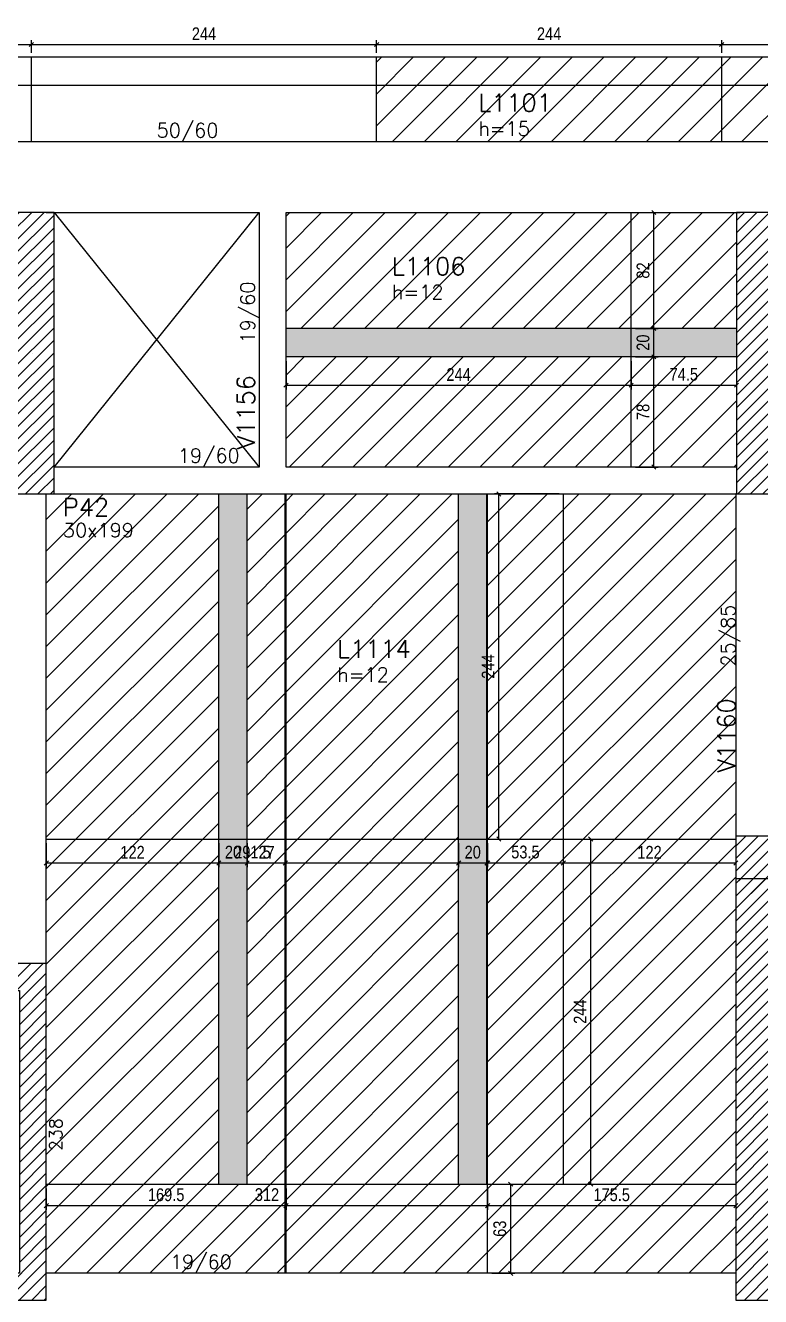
# Model space of a CAD drawing. Extents: x 1860 to 8661, y -614 to 3008.
# Drawn here: x 6002 to 6522, y 1285 to 2184 of the extents above; entities that cross this region are included whole.
import ezdxf

# ---------------------------------------------------------------- set-up
doc = ezdxf.new("R2010")
doc.units = 0
for name, color, linetype in [('242', 12, 'Continuous'), ('COTA', 241, 'Continuous'), ('F-LAJES', 3, 'Continuous'), ('F-LAJES-DIM', 2, 'Continuous'), ('F-LAJES-NOME', 4, 'Continuous'), ('F-PILARES-DIM', 172, 'Continuous'), ('F-PILARES-HACH', 174, 'Continuous'), ('F-PILARES-NOME', 170, 'Continuous'), ('F-PILARES-S', 170, 'Continuous'), ('F-PILARES-V', 170, 'Continuous'), ('F-VIGAS', 3, 'Continuous'), ('F-VIGAS-DIM', 2, 'Continuous'), ('F-VIGAS-NOME', 4, 'Continuous'), ('F-VÃO', 1, 'Continuous'), ('Painéis', 200, 'Continuous')]:
    doc.layers.add(name, color=color, linetype=linetype)
doc.layers.add('Hachura', color=251, linetype='Continuous', lineweight=9)
doc.styles.add('COTA TECNICA-50', font='techl___.ttf', dxfattribs={"height": 9})
doc.styles.add('MCP', font='romans.shx')
doc.dimstyles.new('COTA PAINEL-50', dxfattribs={"dimtxt": 9, "dimasz": 3, "dimexe": 3, "dimexo": 3, "dimgap": 3, "dimtad": 1, "dimdec": 1, "dimzin": 12, "dimdsep": 46, "dimtxsty": 'COTA TECNICA-50', "dimblk1": 'OBLIQUE', "dimblk2": 'OBLIQUE', "dimsah": 1, "dimcen": 0.9, "dimclrd": 4, "dimclre": 4, "dimclrt": 240, "dimadec": 1, "dimazin": 3, "dimtfac": 1, "dimtdec": 1, "dimtmove": 0, "dimatfit": 3, "dimfxl": 1, "dimtolj": 1, "dimtzin": 12, "dimarcsym": 0})
pattern_1 = [(45, (3946.89, 636.7516), (-4.419417, 4.419417), [])]
pattern_2 = [(45, (0, 127.807), (-11.22532, 11.22532), [])]

# ---------------------------------------------------------------- blocks, each defined once
blk = doc.blocks.new('_Oblique')
at = {"color": 0, "linetype": 'ByBlock', "lineweight": -2}
blk.add_line((-0.5, -0.5), (0.5, 0.5), dxfattribs=at)
blk = doc.blocks.new('*D947')
at = {"layer": 'COTA', "color": 4, "lineweight": -2, "transparency": 16777216}
for p, q in [((6016.89, 1361.25), (6016.89, 1346.1)), ((6328.89, 1361.25), (6328.89, 1346.1)), ((6016.89, 1349.1), (6328.89, 1349.1))]:
    blk.add_line(p, q, dxfattribs=at)
at = {"layer": 'Defpoints', "color": 0, "transparency": 16777216}
for p in [(6016.89, 1364.25), (6328.89, 1364.25), (6328.89, 1349.1)]:
    blk.add_point(p, dxfattribs=at)
at = {"layer": 'COTA', "color": 4, "lineweight": -2, "transparency": 16777216, "xscale": 3, "yscale": 3, "zscale": 3, "rotation": 180}
blk.add_blockref('_Oblique', (6016.89, 1349.1), dxfattribs=at)
at = {"layer": 'COTA', "color": 4, "lineweight": -2, "transparency": 16777216, "xscale": 3, "yscale": 3, "zscale": 3}
blk.add_blockref('_Oblique', (6328.89, 1349.1), dxfattribs=at)
at = {"layer": 'COTA', "color": 240, "transparency": 16777216, "insert": (6172.89, 1356.8), "char_height": 9, "attachment_point": 5, "style": 'COTA TECNICA-50'}
blk.add_mtext('\\A1;312', dxfattribs=at)
blk = doc.blocks.new('*D948')
at = {"layer": 'COTA', "color": 4, "lineweight": -2, "transparency": 16777216}
for p, q in [((6328.89, 1361.25), (6328.89, 1346.1)), ((6504.39, 1361.25), (6504.39, 1346.1)), ((6328.89, 1349.1), (6504.39, 1349.1))]:
    blk.add_line(p, q, dxfattribs=at)
at = {"layer": 'Defpoints', "color": 0, "transparency": 16777216}
for p in [(6328.89, 1364.25), (6504.39, 1364.25), (6504.39, 1349.1)]:
    blk.add_point(p, dxfattribs=at)
at = {"layer": 'COTA', "color": 4, "lineweight": -2, "transparency": 16777216, "xscale": 3, "yscale": 3, "zscale": 3, "rotation": 180}
blk.add_blockref('_Oblique', (6328.89, 1349.1), dxfattribs=at)
at = {"layer": 'COTA', "color": 4, "lineweight": -2, "transparency": 16777216, "xscale": 3, "yscale": 3, "zscale": 3}
blk.add_blockref('_Oblique', (6504.39, 1349.1), dxfattribs=at)
at = {"layer": 'COTA', "color": 240, "transparency": 16777216, "insert": (6416.64, 1356.7), "char_height": 9, "attachment_point": 5, "style": 'COTA TECNICA-50'}
blk.add_mtext('\\A1;175.5', dxfattribs=at)
blk = doc.blocks.new('*D949')
at = {"layer": 'COTA', "color": 4, "lineweight": -2, "transparency": 16777216}
for p, q in [((6016.89, 1605.25), (6016.89, 1588.35)), ((6308.39, 1605.25), (6308.39, 1588.35)), ((6016.89, 1591.35), (6308.39, 1591.35))]:
    blk.add_line(p, q, dxfattribs=at)
at = {"layer": 'Defpoints', "color": 0, "transparency": 16777216}
for p in [(6016.89, 1608.25), (6308.39, 1608.25), (6308.39, 1591.35)]:
    blk.add_point(p, dxfattribs=at)
at = {"layer": 'COTA', "color": 4, "lineweight": -2, "transparency": 16777216, "xscale": 3, "yscale": 3, "zscale": 3, "rotation": 180}
blk.add_blockref('_Oblique', (6016.89, 1591.35), dxfattribs=at)
at = {"layer": 'COTA', "color": 4, "lineweight": -2, "transparency": 16777216, "xscale": 3, "yscale": 3, "zscale": 3}
blk.add_blockref('_Oblique', (6308.39, 1591.35), dxfattribs=at)
at = {"layer": 'COTA', "color": 240, "transparency": 16777216, "insert": (6162.64, 1598.98), "char_height": 9, "attachment_point": 5, "style": 'COTA TECNICA-50'}
blk.add_mtext('\\A1;291.5', dxfattribs=at)
blk = doc.blocks.new('*D950')
at = {"layer": 'COTA', "color": 4, "lineweight": -2, "transparency": 16777216}
for p, q in [((6308.39, 1605.25), (6308.39, 1588.35)), ((6328.39, 1605.25), (6328.39, 1588.35)), ((6308.39, 1591.35), (6328.39, 1591.35))]:
    blk.add_line(p, q, dxfattribs=at)
at = {"layer": 'Defpoints', "color": 0, "transparency": 16777216}
for p in [(6308.39, 1608.25), (6328.39, 1608.25), (6328.39, 1591.35)]:
    blk.add_point(p, dxfattribs=at)
at = {"layer": 'COTA', "color": 4, "lineweight": -2, "transparency": 16777216, "xscale": 3, "yscale": 3, "zscale": 3, "rotation": 180}
blk.add_blockref('_Oblique', (6308.39, 1591.35), dxfattribs=at)
at = {"layer": 'COTA', "color": 4, "lineweight": -2, "transparency": 16777216, "xscale": 3, "yscale": 3, "zscale": 3}
blk.add_blockref('_Oblique', (6328.39, 1591.35), dxfattribs=at)
at = {"layer": 'COTA', "color": 240, "transparency": 16777216, "insert": (6318.39, 1598.95), "char_height": 9, "attachment_point": 5, "style": 'COTA TECNICA-50'}
blk.add_mtext('\\A1;20', dxfattribs=at)
blk = doc.blocks.new('*D951')
at = {"layer": 'COTA', "color": 4, "lineweight": -2, "transparency": 16777216}
for p, q in [((6328.89, 1605.25), (6328.89, 1588.35)), ((6382.39, 1605.25), (6382.39, 1588.35)), ((6328.89, 1591.35), (6382.39, 1591.35))]:
    blk.add_line(p, q, dxfattribs=at)
at = {"layer": 'Defpoints', "color": 0, "transparency": 16777216}
for p in [(6328.89, 1608.25), (6382.39, 1608.25), (6382.39, 1591.35)]:
    blk.add_point(p, dxfattribs=at)
at = {"layer": 'COTA', "color": 4, "lineweight": -2, "transparency": 16777216, "xscale": 3, "yscale": 3, "zscale": 3, "rotation": 180}
blk.add_blockref('_Oblique', (6328.89, 1591.35), dxfattribs=at)
at = {"layer": 'COTA', "color": 4, "lineweight": -2, "transparency": 16777216, "xscale": 3, "yscale": 3, "zscale": 3}
blk.add_blockref('_Oblique', (6382.39, 1591.35), dxfattribs=at)
at = {"layer": 'COTA', "color": 240, "transparency": 16777216, "insert": (6355.64, 1599.05), "char_height": 9, "attachment_point": 5, "style": 'COTA TECNICA-50'}
blk.add_mtext('\\A1;53.5', dxfattribs=at)
blk = doc.blocks.new('*D952')
at = {"layer": 'COTA', "color": 4, "lineweight": -2, "transparency": 16777216}
for p, q in [((6382.39, 1605.25), (6382.39, 1588.35)), ((6504.39, 1605.25), (6504.39, 1588.35)), ((6382.39, 1591.35), (6504.39, 1591.35))]:
    blk.add_line(p, q, dxfattribs=at)
at = {"layer": 'Defpoints', "color": 0, "transparency": 16777216}
for p in [(6382.39, 1608.25), (6504.39, 1608.25), (6504.39, 1591.35)]:
    blk.add_point(p, dxfattribs=at)
at = {"layer": 'COTA', "color": 4, "lineweight": -2, "transparency": 16777216, "xscale": 3, "yscale": 3, "zscale": 3, "rotation": 180}
blk.add_blockref('_Oblique', (6382.39, 1591.35), dxfattribs=at)
at = {"layer": 'COTA', "color": 4, "lineweight": -2, "transparency": 16777216, "xscale": 3, "yscale": 3, "zscale": 3}
blk.add_blockref('_Oblique', (6504.39, 1591.35), dxfattribs=at)
at = {"layer": 'COTA', "color": 240, "transparency": 16777216, "insert": (6443.39, 1598.91), "char_height": 9, "attachment_point": 5, "style": 'COTA TECNICA-50'}
blk.add_mtext('\\A1;122', dxfattribs=at)
blk = doc.blocks.new('*D953')
at = {"layer": 'COTA', "color": 4, "lineweight": -2, "transparency": 16777216}
for p, q in [((6385.39, 1608.25), (6404.85, 1608.25)), ((6401.85, 1364.25), (6401.85, 1608.25)), ((6385.39, 1364.25), (6404.85, 1364.25))]:
    blk.add_line(p, q, dxfattribs=at)
at = {"layer": 'Defpoints', "color": 0, "transparency": 16777216}
for p in [(6382.39, 1608.25), (6401.85, 1608.25), (6382.39, 1364.25)]:
    blk.add_point(p, dxfattribs=at)
at = {"layer": 'COTA', "color": 4, "lineweight": -2, "transparency": 16777216, "xscale": 3, "yscale": 3, "zscale": 3}
for p, rotation in [((6401.85, 1608.25), 90), ((6401.85, 1364.25), 270)]:
    blk.add_blockref('_Oblique', p, dxfattribs=dict(at, rotation=rotation))
at = {"layer": 'COTA', "color": 240, "transparency": 16777216, "insert": (6394.28, 1486.25), "char_height": 9, "attachment_point": 5, "rotation": 90, "style": 'COTA TECNICA-50'}
blk.add_mtext('\\A1;244', dxfattribs=at)
blk = doc.blocks.new('*D954')
at = {"layer": 'COTA', "color": 4, "lineweight": -2, "transparency": 16777216}
for p, q in [((6379.39, 1852.25), (6333.82, 1852.25)), ((6336.82, 1608.25), (6336.82, 1852.25)), ((6320.36, 1608.25), (6339.82, 1608.25))]:
    blk.add_line(p, q, dxfattribs=at)
at = {"layer": 'Defpoints', "color": 0, "transparency": 16777216}
for p in [(6336.82, 1852.25), (6382.39, 1852.25), (6317.36, 1608.25)]:
    blk.add_point(p, dxfattribs=at)
at = {"layer": 'COTA', "color": 4, "lineweight": -2, "transparency": 16777216, "xscale": 3, "yscale": 3, "zscale": 3}
for p, rotation in [((6336.82, 1852.25), 90), ((6336.82, 1608.25), 270)]:
    blk.add_blockref('_Oblique', p, dxfattribs=dict(at, rotation=rotation))
at = {"layer": 'COTA', "color": 240, "transparency": 16777216, "insert": (6329.26, 1730.25), "char_height": 9, "attachment_point": 5, "rotation": 90, "style": 'COTA TECNICA-50'}
blk.add_mtext('\\A1;244', dxfattribs=at)
blk = doc.blocks.new('*D955')
at = {"layer": 'COTA', "color": 4, "lineweight": -2, "transparency": 16777216}
for p, q in [((6331.89, 1364.25), (6348.22, 1364.25)), ((6345.22, 1301.25), (6345.22, 1364.25)), ((6331.89, 1301.25), (6348.22, 1301.25))]:
    blk.add_line(p, q, dxfattribs=at)
at = {"layer": 'Defpoints', "color": 0, "transparency": 16777216}
for p in [(6328.89, 1364.25), (6345.22, 1364.25), (6328.89, 1301.25)]:
    blk.add_point(p, dxfattribs=at)
at = {"layer": 'COTA', "color": 4, "lineweight": -2, "transparency": 16777216, "xscale": 3, "yscale": 3, "zscale": 3}
for p, rotation in [((6345.22, 1364.25), 90), ((6345.22, 1301.25), 270)]:
    blk.add_blockref('_Oblique', p, dxfattribs=dict(at, rotation=rotation))
at = {"layer": 'COTA', "color": 240, "transparency": 16777216, "insert": (6337.52, 1332.75), "char_height": 9, "attachment_point": 5, "rotation": 90, "style": 'COTA TECNICA-50'}
blk.add_mtext('\\A1;63', dxfattribs=at)
blk = doc.blocks.new('*D956')
at = {"layer": 'COTA', "color": 4, "lineweight": -2, "transparency": 16777216}
for p, q in [((6016.89, 1361.25), (6016.89, 1346.1)), ((6186.39, 1361.25), (6186.39, 1346.1)), ((6016.89, 1349.1), (6186.39, 1349.1))]:
    blk.add_line(p, q, dxfattribs=at)
at = {"layer": 'Defpoints', "color": 0, "transparency": 16777216}
for p in [(6016.89, 1364.25), (6186.39, 1364.25), (6186.39, 1349.1)]:
    blk.add_point(p, dxfattribs=at)
at = {"layer": 'COTA', "color": 4, "lineweight": -2, "transparency": 16777216, "xscale": 3, "yscale": 3, "zscale": 3, "rotation": 180}
blk.add_blockref('_Oblique', (6016.89, 1349.1), dxfattribs=at)
at = {"layer": 'COTA', "color": 4, "lineweight": -2, "transparency": 16777216, "xscale": 3, "yscale": 3, "zscale": 3}
blk.add_blockref('_Oblique', (6186.39, 1349.1), dxfattribs=at)
at = {"layer": 'COTA', "color": 240, "transparency": 16777216, "insert": (6101.64, 1356.73), "char_height": 9, "attachment_point": 5, "style": 'COTA TECNICA-50'}
blk.add_mtext('\\A1;169.5', dxfattribs=at)
blk = doc.blocks.new('*D957')
at = {"layer": 'COTA', "color": 4, "lineweight": -2, "transparency": 16777216}
for p, q in [((6016.89, 1605.25), (6016.89, 1588.35)), ((6138.89, 1605.25), (6138.89, 1588.35)), ((6016.89, 1591.35), (6138.89, 1591.35))]:
    blk.add_line(p, q, dxfattribs=at)
at = {"layer": 'Defpoints', "color": 0, "transparency": 16777216}
for p in [(6016.89, 1608.25), (6138.89, 1608.25), (6138.89, 1591.35)]:
    blk.add_point(p, dxfattribs=at)
at = {"layer": 'COTA', "color": 4, "lineweight": -2, "transparency": 16777216, "xscale": 3, "yscale": 3, "zscale": 3, "rotation": 180}
blk.add_blockref('_Oblique', (6016.89, 1591.35), dxfattribs=at)
at = {"layer": 'COTA', "color": 4, "lineweight": -2, "transparency": 16777216, "xscale": 3, "yscale": 3, "zscale": 3}
blk.add_blockref('_Oblique', (6138.89, 1591.35), dxfattribs=at)
at = {"layer": 'COTA', "color": 240, "transparency": 16777216, "insert": (6077.89, 1598.91), "char_height": 9, "attachment_point": 5, "style": 'COTA TECNICA-50'}
blk.add_mtext('\\A1;122', dxfattribs=at)
blk = doc.blocks.new('*D958')
at = {"layer": 'COTA', "color": 4, "lineweight": -2, "transparency": 16777216}
for p, q in [((6138.89, 1605.25), (6138.89, 1588.35)), ((6158.89, 1605.25), (6158.89, 1588.35)), ((6138.89, 1591.35), (6158.89, 1591.35))]:
    blk.add_line(p, q, dxfattribs=at)
at = {"layer": 'Defpoints', "color": 0, "transparency": 16777216}
for p in [(6138.89, 1608.25), (6158.89, 1608.25), (6158.89, 1591.35)]:
    blk.add_point(p, dxfattribs=at)
at = {"layer": 'COTA', "color": 4, "lineweight": -2, "transparency": 16777216, "xscale": 3, "yscale": 3, "zscale": 3, "rotation": 180}
blk.add_blockref('_Oblique', (6138.89, 1591.35), dxfattribs=at)
at = {"layer": 'COTA', "color": 4, "lineweight": -2, "transparency": 16777216, "xscale": 3, "yscale": 3, "zscale": 3}
blk.add_blockref('_Oblique', (6158.89, 1591.35), dxfattribs=at)
at = {"layer": 'COTA', "color": 240, "transparency": 16777216, "insert": (6148.89, 1598.95), "char_height": 9, "attachment_point": 5, "style": 'COTA TECNICA-50'}
blk.add_mtext('\\A1;20', dxfattribs=at)
blk = doc.blocks.new('*D959')
at = {"layer": 'COTA', "color": 4, "lineweight": -2, "transparency": 16777216}
for p, q in [((6158.89, 1605.25), (6158.89, 1588.35)), ((6185.89, 1605.25), (6185.89, 1588.35)), ((6158.89, 1591.35), (6185.89, 1591.35))]:
    blk.add_line(p, q, dxfattribs=at)
at = {"layer": 'Defpoints', "color": 0, "transparency": 16777216}
for p in [(6158.89, 1608.25), (6185.89, 1608.25), (6185.89, 1591.35)]:
    blk.add_point(p, dxfattribs=at)
at = {"layer": 'COTA', "color": 4, "lineweight": -2, "transparency": 16777216, "xscale": 3, "yscale": 3, "zscale": 3, "rotation": 180}
blk.add_blockref('_Oblique', (6158.89, 1591.35), dxfattribs=at)
at = {"layer": 'COTA', "color": 4, "lineweight": -2, "transparency": 16777216, "xscale": 3, "yscale": 3, "zscale": 3}
blk.add_blockref('_Oblique', (6185.89, 1591.35), dxfattribs=at)
at = {"layer": 'COTA', "color": 240, "transparency": 16777216, "insert": (6172.64, 1598.92), "char_height": 9, "attachment_point": 5, "style": 'COTA TECNICA-50'}
blk.add_mtext('\\A1;27', dxfattribs=at)
blk = doc.blocks.new('*D1040')
at = {"layer": 'COTA', "color": 4, "lineweight": -2, "transparency": 16777216}
for p, q in [((6186.39, 1946.25), (6186.39, 1926.19)), ((6430.39, 1946.25), (6430.39, 1926.19)), ((6186.39, 1929.19), (6430.39, 1929.19))]:
    blk.add_line(p, q, dxfattribs=at)
at = {"layer": 'Defpoints', "color": 0, "transparency": 16777216}
for p in [(6186.39, 1949.25), (6430.39, 1949.25), (6430.39, 1929.19)]:
    blk.add_point(p, dxfattribs=at)
at = {"layer": 'COTA', "color": 4, "lineweight": -2, "transparency": 16777216, "xscale": 3, "yscale": 3, "zscale": 3, "rotation": 180}
blk.add_blockref('_Oblique', (6186.39, 1929.19), dxfattribs=at)
at = {"layer": 'COTA', "color": 4, "lineweight": -2, "transparency": 16777216, "xscale": 3, "yscale": 3, "zscale": 3}
blk.add_blockref('_Oblique', (6430.39, 1929.19), dxfattribs=at)
at = {"layer": 'COTA', "color": 240, "transparency": 16777216, "insert": (6308.39, 1936.75), "char_height": 9, "attachment_point": 5, "style": 'COTA TECNICA-50'}
blk.add_mtext('\\A1;244', dxfattribs=at)
blk = doc.blocks.new('*D1041')
at = {"layer": 'COTA', "color": 4, "lineweight": -2, "transparency": 16777216}
for p, q in [((6430.39, 1946.25), (6430.39, 1926.19)), ((6504.89, 1946.25), (6504.89, 1926.19)), ((6430.39, 1929.19), (6504.89, 1929.19))]:
    blk.add_line(p, q, dxfattribs=at)
at = {"layer": 'Defpoints', "color": 0, "transparency": 16777216}
for p in [(6430.39, 1949.25), (6504.89, 1949.25), (6504.89, 1929.19)]:
    blk.add_point(p, dxfattribs=at)
at = {"layer": 'COTA', "color": 4, "lineweight": -2, "transparency": 16777216, "xscale": 3, "yscale": 3, "zscale": 3, "rotation": 180}
blk.add_blockref('_Oblique', (6430.39, 1929.19), dxfattribs=at)
at = {"layer": 'COTA', "color": 4, "lineweight": -2, "transparency": 16777216, "xscale": 3, "yscale": 3, "zscale": 3}
blk.add_blockref('_Oblique', (6504.89, 1929.19), dxfattribs=at)
at = {"layer": 'COTA', "color": 240, "transparency": 16777216, "insert": (6467.64, 1936.79), "char_height": 9, "attachment_point": 5, "style": 'COTA TECNICA-50'}
blk.add_mtext('\\A1;74.5', dxfattribs=at)
blk = doc.blocks.new('*D1042')
at = {"layer": 'COTA', "color": 4, "lineweight": -2, "transparency": 16777216}
for p, q in [((6433.39, 1949.25), (6449.41, 1949.25)), ((6446.41, 1871.25), (6446.41, 1949.25)), ((6433.39, 1871.25), (6449.41, 1871.25))]:
    blk.add_line(p, q, dxfattribs=at)
at = {"layer": 'Defpoints', "color": 0, "transparency": 16777216}
for p in [(6430.39, 1949.25), (6446.41, 1949.25), (6430.39, 1871.25)]:
    blk.add_point(p, dxfattribs=at)
at = {"layer": 'COTA', "color": 4, "lineweight": -2, "transparency": 16777216, "xscale": 3, "yscale": 3, "zscale": 3}
for p, rotation in [((6446.41, 1949.25), 90), ((6446.41, 1871.25), 270)]:
    blk.add_blockref('_Oblique', p, dxfattribs=dict(at, rotation=rotation))
at = {"layer": 'COTA', "color": 240, "transparency": 16777216, "insert": (6438.83, 1910.25), "char_height": 9, "attachment_point": 5, "rotation": 90, "style": 'COTA TECNICA-50'}
blk.add_mtext('\\A1;78', dxfattribs=at)
blk = doc.blocks.new('*D1043')
at = {"layer": 'COTA', "color": 4, "lineweight": -2, "transparency": 16777216}
for p, q in [((6433.39, 1969.25), (6449.41, 1969.25)), ((6446.41, 1949.25), (6446.41, 1969.25)), ((6433.39, 1949.25), (6449.41, 1949.25))]:
    blk.add_line(p, q, dxfattribs=at)
at = {"layer": 'Defpoints', "color": 0, "transparency": 16777216}
for p in [(6430.39, 1969.25), (6446.41, 1969.25), (6430.39, 1949.25)]:
    blk.add_point(p, dxfattribs=at)
at = {"layer": 'COTA', "color": 4, "lineweight": -2, "transparency": 16777216, "xscale": 3, "yscale": 3, "zscale": 3}
for p, rotation in [((6446.41, 1969.25), 90), ((6446.41, 1949.25), 270)]:
    blk.add_blockref('_Oblique', p, dxfattribs=dict(at, rotation=rotation))
at = {"layer": 'COTA', "color": 240, "transparency": 16777216, "insert": (6438.82, 1959.25), "char_height": 9, "attachment_point": 5, "rotation": 90, "style": 'COTA TECNICA-50'}
blk.add_mtext('\\A1;20', dxfattribs=at)
blk = doc.blocks.new('*D1039')
at = {"layer": 'COTA', "color": 4, "lineweight": -2, "transparency": 16777216}
for p, q in [((6433.39, 2051.25), (6449.41, 2051.25)), ((6446.41, 1969.25), (6446.41, 2051.25)), ((6433.39, 1969.25), (6449.41, 1969.25))]:
    blk.add_line(p, q, dxfattribs=at)
at = {"layer": 'Defpoints', "color": 0, "transparency": 16777216}
for p in [(6430.39, 2051.25), (6446.41, 2051.25), (6430.39, 1969.25)]:
    blk.add_point(p, dxfattribs=at)
at = {"layer": 'COTA', "color": 4, "lineweight": -2, "transparency": 16777216, "xscale": 3, "yscale": 3, "zscale": 3}
for p, rotation in [((6446.41, 2051.25), 90), ((6446.41, 1969.25), 270)]:
    blk.add_blockref('_Oblique', p, dxfattribs=dict(at, rotation=rotation))
at = {"layer": 'COTA', "color": 240, "transparency": 16777216, "insert": (6438.83, 2010.25), "char_height": 9, "attachment_point": 5, "rotation": 90, "style": 'COTA TECNICA-50'}
blk.add_mtext('\\A1;82', dxfattribs=at)
blk = doc.blocks.new('*D1184')
at = {"layer": 'COTA', "color": 4, "lineweight": -2, "transparency": 16777216}
for p, q in [((5762.39, 2164.25), (5762.39, 2173.07)), ((5762.39, 2170.07), (6006.39, 2170.07)), ((6006.39, 2164.25), (6006.39, 2173.07))]:
    blk.add_line(p, q, dxfattribs=at)
at = {"layer": 'Defpoints', "color": 0, "transparency": 16777216}
for p in [(6006.39, 2170.07), (5762.39, 2161.25), (6006.39, 2161.25)]:
    blk.add_point(p, dxfattribs=at)
at = {"layer": 'COTA', "color": 4, "lineweight": -2, "transparency": 16777216, "xscale": 3, "yscale": 3, "zscale": 3, "rotation": 180}
blk.add_blockref('_Oblique', (5762.39, 2170.07), dxfattribs=at)
at = {"layer": 'COTA', "color": 4, "lineweight": -2, "transparency": 16777216, "xscale": 3, "yscale": 3, "zscale": 3}
blk.add_blockref('_Oblique', (6006.39, 2170.07), dxfattribs=at)
at = {"layer": 'COTA', "color": 240, "transparency": 16777216, "insert": (5884.39, 2177.63), "char_height": 9, "attachment_point": 5, "style": 'COTA TECNICA-50'}
blk.add_mtext('\\A1;244', dxfattribs=at)
blk = doc.blocks.new('*D1185')
at = {"layer": 'COTA', "color": 4, "lineweight": -2, "transparency": 16777216}
for p, q in [((6006.39, 2164.25), (6006.39, 2173.07)), ((6006.39, 2170.07), (6250.39, 2170.07)), ((6250.39, 2164.25), (6250.39, 2173.07))]:
    blk.add_line(p, q, dxfattribs=at)
at = {"layer": 'Defpoints', "color": 0, "transparency": 16777216}
for p in [(6250.39, 2170.07), (6006.39, 2161.25), (6250.39, 2161.25)]:
    blk.add_point(p, dxfattribs=at)
at = {"layer": 'COTA', "color": 4, "lineweight": -2, "transparency": 16777216, "xscale": 3, "yscale": 3, "zscale": 3, "rotation": 180}
blk.add_blockref('_Oblique', (6006.39, 2170.07), dxfattribs=at)
at = {"layer": 'COTA', "color": 4, "lineweight": -2, "transparency": 16777216, "xscale": 3, "yscale": 3, "zscale": 3}
blk.add_blockref('_Oblique', (6250.39, 2170.07), dxfattribs=at)
at = {"layer": 'COTA', "color": 240, "transparency": 16777216, "insert": (6128.39, 2177.63), "char_height": 9, "attachment_point": 5, "style": 'COTA TECNICA-50'}
blk.add_mtext('\\A1;244', dxfattribs=at)
blk = doc.blocks.new('*D1186')
at = {"layer": 'COTA', "color": 4, "lineweight": -2, "transparency": 16777216}
for p, q in [((6250.39, 2164.25), (6250.39, 2173.07)), ((6250.39, 2170.07), (6494.39, 2170.07)), ((6494.39, 2164.25), (6494.39, 2173.07))]:
    blk.add_line(p, q, dxfattribs=at)
at = {"layer": 'Defpoints', "color": 0, "transparency": 16777216}
for p in [(6494.39, 2170.07), (6250.39, 2161.25), (6494.39, 2161.25)]:
    blk.add_point(p, dxfattribs=at)
at = {"layer": 'COTA', "color": 4, "lineweight": -2, "transparency": 16777216, "xscale": 3, "yscale": 3, "zscale": 3, "rotation": 180}
blk.add_blockref('_Oblique', (6250.39, 2170.07), dxfattribs=at)
at = {"layer": 'COTA', "color": 4, "lineweight": -2, "transparency": 16777216, "xscale": 3, "yscale": 3, "zscale": 3}
blk.add_blockref('_Oblique', (6494.39, 2170.07), dxfattribs=at)
at = {"layer": 'COTA', "color": 240, "transparency": 16777216, "insert": (6372.39, 2177.63), "char_height": 9, "attachment_point": 5, "style": 'COTA TECNICA-50'}
blk.add_mtext('\\A1;244', dxfattribs=at)
blk = doc.blocks.new('*D1187')
at = {"layer": 'COTA', "color": 4, "lineweight": -2, "transparency": 16777216}
for p, q in [((6494.39, 2164.25), (6494.39, 2173.07)), ((6494.39, 2170.07), (6738.39, 2170.07)), ((6738.39, 2164.25), (6738.39, 2173.07))]:
    blk.add_line(p, q, dxfattribs=at)
at = {"layer": 'Defpoints', "color": 0, "transparency": 16777216}
for p in [(6738.39, 2170.07), (6494.39, 2161.25), (6738.39, 2161.25)]:
    blk.add_point(p, dxfattribs=at)
at = {"layer": 'COTA', "color": 4, "lineweight": -2, "transparency": 16777216, "xscale": 3, "yscale": 3, "zscale": 3, "rotation": 180}
blk.add_blockref('_Oblique', (6494.39, 2170.07), dxfattribs=at)
at = {"layer": 'COTA', "color": 4, "lineweight": -2, "transparency": 16777216, "xscale": 3, "yscale": 3, "zscale": 3}
blk.add_blockref('_Oblique', (6738.39, 2170.07), dxfattribs=at)
at = {"layer": 'COTA', "color": 240, "transparency": 16777216, "insert": (6616.39, 2177.63), "char_height": 9, "attachment_point": 5, "style": 'COTA TECNICA-50'}
blk.add_mtext('\\A1;244', dxfattribs=at)

msp = doc.modelspace()

# ---------------------------------------------------------------- hatches: boundary and pattern name
at = {"layer": 'F-PILARES-HACH', "linetype": 'Continuous'}
h = msp.add_hatch(dxfattribs=at)
h.set_pattern_fill('ANSI31', color=256, scale=50, style=0)
h.set_pattern_definition(pattern_1)
h.paths.add_polyline_path([(5992.39, 1852.25), (6022.39, 1852.25), (6022.39, 2051.25), (5992.39, 2051.25)], flags=16)
h = msp.add_hatch(dxfattribs=at)
h.set_pattern_fill('ANSI31', color=256, scale=50, style=0)
h.set_pattern_definition(pattern_1)
h.paths.add_polyline_path([(6504.89, 1852.25), (6529.89, 1852.25), (6529.89, 2051.25), (6504.89, 2051.25)], flags=16)
h = msp.add_hatch(dxfattribs=at)
h.set_pattern_fill('ANSI31', color=256, scale=50, style=0)
h.set_pattern_definition(pattern_1)
h.paths.add_polyline_path([(6504.39, 1282.25), (6529.39, 1282.25), (6529.39, 1610.25), (6504.39, 1610.25)], flags=16)
h = msp.add_hatch(dxfattribs=at)
h.set_pattern_fill('ANSI31', color=256, scale=50, style=0)
h.set_pattern_definition(pattern_1)
h.paths.add_polyline_path([(6504.39, 1282.25), (6529.39, 1282.25), (6529.39, 1580.25), (6504.39, 1580.25)], flags=16)
h = msp.add_hatch(dxfattribs=at)
h.set_pattern_fill('ANSI31', color=256, scale=50, style=0)
h.set_pattern_definition(pattern_1)
h.paths.add_polyline_path([(6016.89, 1282.25), (6016.89, 1520.25), (5778.89, 1520.25), (5778.89, 1501.25), (5997.89, 1501.25), (5997.89, 1301.25), (5778.89, 1301.25), (5778.89, 1282.25)], flags=16)
at = {"layer": 'Hachura', "linetype": 'ByBlock'}
h = msp.add_hatch(dxfattribs=at)
h.set_pattern_fill('ANSI31', color=256, scale=5)
h.set_pattern_definition(pattern_2)
h.paths.add_polyline_path([(6982.39, 2161.25), (6982.39, 2141.25), (7206.39, 2141.25), (7206.39, 2101.25), (7226.39, 2101.25), (7226.39, 2161.25)])
h.paths.add_polyline_path([(6982.39, 2141.25), (6982.39, 2101.25), (7206.39, 2101.25), (7206.39, 2141.25)], flags=17)
h.paths.add_polyline_path([(6738.39, 2141.25), (6738.39, 2101.25), (6982.39, 2101.25), (6982.39, 2141.25)])
h.paths.add_polyline_path([(6982.39, 2141.25), (6982.39, 2161.25), (6738.39, 2161.25), (6738.39, 2141.25)])
h.paths.add_polyline_path([(6494.39, 2161.25), (6494.39, 2141.25), (6738.39, 2141.25), (6738.39, 2161.25)])
h.paths.add_polyline_path([(6738.39, 2101.25), (6738.39, 2141.25), (6494.39, 2141.25), (6494.39, 2101.25), (6516.89, 2101.25)])
h.paths.add_polyline_path([(6494.39, 2141.25), (6250.39, 2141.25), (6250.39, 2101.25), (6494.39, 2101.25)])
h.paths.add_polyline_path([(6494.39, 2141.25), (6494.39, 2161.25), (6250.39, 2161.25), (6250.39, 2141.25)])
h = msp.add_hatch(dxfattribs=at)
h.set_pattern_fill('ANSI31', color=256, scale=5)
h.set_pattern_definition(pattern_2)
h.paths.add_polyline_path([(6430.39, 2051.25), (6186.39, 2051.25), (6186.39, 1969.25), (6430.39, 1969.25)])
h.paths.add_polyline_path([(6430.39, 1949.25), (6186.39, 1949.25), (6186.39, 1871.25), (6430.39, 1871.25)])
h.paths.add_polyline_path([(6504.89, 1871.25), (6504.89, 1949.25), (6430.39, 1949.25), (6430.39, 1871.25)])
h.paths.add_polyline_path([(6504.89, 1969.25), (6504.89, 2051.25), (6430.39, 2051.25), (6430.39, 1969.25)])
h = msp.add_hatch(color=256, dxfattribs=at)
h.dxf.hatch_style = 1
h.paths.add_polyline_path([(6430.39, 1949.25), (6430.39, 1969.25), (6186.39, 1969.25), (6186.39, 1949.25)])
h.paths.add_polyline_path([(6504.89, 1949.25), (6504.89, 1969.25), (6430.39, 1969.25), (6430.39, 1949.25)])
h = msp.add_hatch(dxfattribs=at)
h.set_pattern_fill('ANSI31', color=256, scale=5)
h.set_pattern_definition(pattern_2)
h.paths.add_polyline_path([(6016.89, 1608.25), (6138.89, 1608.25), (6138.89, 1852.25), (6022.39, 1852.25), (6016.89, 1852.25)])
h.paths.add_polyline_path([(6016.89, 1364.25), (6138.89, 1364.25), (6138.89, 1608.25), (6016.89, 1608.25), (6016.89, 1520.25)])
h.paths.add_polyline_path([(6016.89, 1364.25), (6016.89, 1301.25), (6185.89, 1301.25), (6185.89, 1364.25)])
h.paths.add_polyline_path([(6185.89, 1608.25), (6158.89, 1608.25), (6158.89, 1364.25), (6185.89, 1364.25)])
h.paths.add_polyline_path([(6185.89, 1852.25), (6176.89, 1852.25), (6158.89, 1852.25), (6158.89, 1608.25), (6185.89, 1608.25)])
at = {"layer": 'Hachura'}
h = msp.add_hatch(color=256, dxfattribs=at)
h.dxf.hatch_style = 1
h.paths.add_polyline_path([(6138.89, 1608.25), (6158.89, 1608.25), (6158.89, 1852.25), (6138.89, 1852.25)])
h.paths.add_polyline_path([(6138.89, 1364.25), (6158.89, 1364.25), (6158.89, 1608.25), (6138.89, 1608.25)])
at = {"layer": 'Hachura', "linetype": 'ByBlock'}
h = msp.add_hatch(dxfattribs=at)
h.set_pattern_fill('ANSI31', color=256, scale=5)
h.set_pattern_definition([(45, (-204.658, 80.894), (-11.22532, 11.22532), [])])
h.paths.add_polyline_path([(6308.39, 1608.25), (6308.39, 1852.25), (6186.39, 1852.25), (6186.39, 1608.25)])
h.paths.add_polyline_path([(6186.39, 1364.25), (6308.39, 1364.25), (6308.39, 1608.25), (6186.39, 1608.25)])
h.paths.add_polyline_path([(6186.39, 1364.25), (6186.39, 1301.25), (6328.89, 1301.25), (6328.89, 1364.25)])
h.paths.add_polyline_path([(6504.39, 1301.25), (6504.39, 1364.25), (6328.89, 1364.25), (6328.89, 1301.25)])
h.paths.add_polyline_path([(6382.39, 1608.25), (6328.89, 1608.25), (6328.89, 1364.25), (6382.39, 1364.25)])
h.paths.add_polyline_path([(6504.39, 1580.25), (6504.39, 1608.25), (6382.39, 1608.25), (6382.39, 1364.25), (6504.39, 1364.25)])
h.paths.add_polyline_path([(6504.39, 1608.25), (6504.39, 1852.25), (6382.39, 1852.25), (6382.39, 1608.25)])
h.paths.add_polyline_path([(6382.39, 1852.25), (6328.89, 1852.25), (6328.89, 1608.25), (6382.39, 1608.25)])
h = msp.add_hatch(color=256, dxfattribs=at)
h.dxf.hatch_style = 1
h.paths.add_polyline_path([(6328.39, 1852.25), (6308.39, 1852.25), (6308.39, 1608.25), (6328.39, 1608.25)])
h.paths.add_polyline_path([(6328.39, 1608.25), (6308.39, 1608.25), (6308.39, 1364.25), (6328.39, 1364.25)])

# ---------------------------------------------------------------- linework, layer by layer
at = {"layer": '242', "linetype": 'Continuous'}
for p, q in [((6007.39, 1951.75), (6007.39, 1951.75)), ((6517.39, 1951.75), (6517.39, 1951.75)), ((6516.89, 1446.25), (6516.89, 1446.25)), ((6516.89, 1431.25), (6516.89, 1431.25)), ((6007.39, 1291.75), (6007.39, 1291.75))]:
    msp.add_line(p, q, dxfattribs=at)
at = {"layer": 'F-LAJES', "linetype": 'Continuous'}
msp.add_line((5222.89, 2141.25), (7206.39, 2141.25), dxfattribs=at)
at = {"layer": 'F-PILARES-S', "linetype": 'Continuous'}
for points in [[(5992.39, 1852.25), (6022.39, 1852.25), (6022.39, 2051.25), (5992.39, 2051.25), (5992.39, 1852.25)], [(6504.89, 1852.25), (6529.89, 1852.25), (6529.89, 2051.25), (6504.89, 2051.25), (6504.89, 1852.25)], [(6504.39, 1282.25), (6529.39, 1282.25), (6529.39, 1580.25), (6504.39, 1580.25), (6504.39, 1282.25)], [(6016.89, 1282.25), (6016.89, 1520.25), (5778.89, 1520.25), (5778.89, 1501.25), (5997.89, 1501.25), (5997.89, 1301.25), (5778.89, 1301.25), (5778.89, 1282.25), (6016.89, 1282.25)]]:
    msp.add_lwpolyline(points, dxfattribs=at)
at = {"layer": 'F-PILARES-V', "linetype": 'Continuous'}
msp.add_lwpolyline([(6504.39, 1282.25), (6529.39, 1282.25), (6529.39, 1610.25), (6504.39, 1610.25), (6504.39, 1282.25)], dxfattribs=at)
at = {"layer": 'F-VIGAS'}
for points in [[(6007.39, 2101.25), (5222.89, 2101.25)], [(6176.89, 2101.25), (6007.39, 2101.25)], [(6516.89, 2101.25), (6176.89, 2101.25)], [(7206.39, 2101.25), (6516.89, 2101.25)], [(6016.89, 2051.25), (6167.39, 2051.25)], [(6167.39, 2051.25), (6167.39, 1871.25)], [(6186.39, 1871.25), (6186.39, 2051.25)], [(6186.39, 2051.25), (6507.39, 2051.25)], [(6167.39, 1871.25), (6022.39, 1871.25)], [(6504.89, 1871.25), (6186.39, 1871.25)], [(6016.89, 1520.25), (6016.89, 1852.25)], [(6022.39, 1852.25), (6176.89, 1852.25)], [(6176.89, 1852.25), (6504.39, 1852.25)], [(6504.39, 1852.25), (6504.39, 1580.25)], [(6504.89, 1852.25), (6504.39, 1852.25)], [(6504.39, 1301.25), (6016.89, 1301.25)]]:
    msp.add_lwpolyline(points, dxfattribs=at)
at = {"layer": 'F-VÃO'}
for p, q in [((6022.39, 1871.25), (6167.39, 2051.25)), ((6022.39, 2051.25), (6167.39, 1871.25))]:
    msp.add_line(p, q, dxfattribs=at)
at = {"layer": 'Painéis'}
for p, q in [((5202.89, 2161.25), (7226.39, 2161.25)), ((6006.39, 2101.25), (6006.39, 2161.25)), ((6250.39, 2101.25), (6250.39, 2161.25)), ((6494.39, 2101.25), (6494.39, 2161.25))]:
    msp.add_line(p, q, dxfattribs=at)
for points in [[(6430.39, 1871.25), (6430.39, 2051.25)], [(6504.89, 1969.25), (6186.39, 1969.25)], [(6504.89, 1949.25), (6186.39, 1949.25)], [(6138.89, 1364.25), (6138.89, 1852.25)], [(6158.89, 1364.25), (6158.89, 1852.25)], [(6185.89, 1301.25), (6185.89, 1852.25)], [(6186.39, 1301.25), (6186.39, 1852.25)], [(6308.39, 1364.25), (6308.39, 1852.25)], [(6328.39, 1364.25), (6328.39, 1852.25)], [(6328.89, 1301.25), (6328.89, 1852.25)], [(6382.39, 1852.25), (6382.39, 1364.25)], [(6016.89, 1608.25), (6504.39, 1608.25)], [(6016.89, 1364.25), (6504.39, 1364.25)]]:
    msp.add_lwpolyline(points, dxfattribs=at)

# ---------------------------------------------------------------- texts
at = {"layer": 'F-LAJES-DIM', "linetype": 'Continuous', "style": 'MCP'}
for s, p in [('h=15', (6322.34, 2105.58)), ('h=12', (6261.24, 1990.01)), ('h=12', (6222.57, 1719.48))]:
    msp.add_text(s, height=10, dxfattribs=at).set_placement(p)
at = {"layer": 'F-LAJES-NOME', "linetype": 'Continuous', "style": 'MCP'}
for s, p in [('L1101', (6322.34, 2122.58)), ('L1106', (6261.24, 2007.01)), ('L1114', (6222.57, 1736.48))]:
    msp.add_text(s, height=12.5, dxfattribs=at).set_placement(p)
at = {"layer": 'F-PILARES-DIM', "linetype": 'Continuous', "style": 'MCP'}
msp.add_text('30x199', height=10, dxfattribs=at).set_placement((6028.64, 1821.63))
msp.add_text('238', height=9, rotation=90, dxfattribs=at).set_placement((6028.14, 1387.75))
at = {"layer": 'F-PILARES-NOME', "linetype": 'Continuous', "style": 'MCP'}
msp.add_text('P42', height=12.5, dxfattribs=at).set_placement((6028.64, 1836.63))
at = {"layer": 'F-VIGAS-DIM', "linetype": 'Continuous', "style": 'MCP'}
for s, p in [('50/60', (6094.89, 2104.38)), ('19/60', (6109.89, 1874.38)), ('19/60', (6104.39, 1304.38))]:
    msp.add_text(s, height=10, dxfattribs=at).set_placement(p)
for s, p in [('19/60', (6164.27, 1958.75)), ('25/85', (6504.05, 1730.26))]:
    msp.add_text(s, height=10, rotation=90, dxfattribs=at).set_placement(p)
at = {"layer": 'F-VIGAS-NOME', "linetype": 'Continuous', "style": 'MCP'}
for s, p in [('V1156', (6164.27, 1883.75)), ('V1160', (6504.05, 1655.26))]:
    msp.add_text(s, height=12.5, rotation=90, dxfattribs=at).set_placement(p)

# ---------------------------------------------------------------- dimensions: what is measured, and where the dimension line sits
at = {"layer": 'COTA'}
for base, p1, p2, picture, middle in [((6006.39, 2170.07), (5762.39, 2161.25), (6006.39, 2161.25), '*D1184', (5884.39, 2177.63)), ((6250.39, 2170.07), (6006.39, 2161.25), (6250.39, 2161.25), '*D1185', (6128.39, 2177.63)), ((6494.39, 2170.07), (6250.39, 2161.25), (6494.39, 2161.25), '*D1186', (6372.39, 2177.63)), ((6738.39, 2170.07), (6494.39, 2161.25), (6738.39, 2161.25), '*D1187', (6616.39, 2177.63)), ((6504.89, 1929.19), (6430.39, 1949.25), (6504.89, 1949.25), '*D1041', (6467.64, 1936.79)), ((6158.89, 1591.35), (6138.89, 1608.25), (6158.89, 1608.25), '*D958', (6148.89, 1598.95)), ((6328.39, 1591.35), (6308.39, 1608.25), (6328.39, 1608.25), '*D950', (6318.39, 1598.95)), ((6504.39, 1591.35), (6382.39, 1608.25), (6504.39, 1608.25), '*D952', (6443.39, 1598.91)), ((6504.39, 1349.1), (6328.89, 1364.25), (6504.39, 1364.25), '*D948', (6416.64, 1356.7))]:
    dim = msp.add_linear_dim(base=base, p1=p1, p2=p2, dimstyle='COTA PAINEL-50', override={"dimtmove": 1}, dxfattribs=at)
    dim.commit()
    dim.dimension.update_dxf_attribs({"geometry": picture, "text_midpoint": middle})
for base, p1, p2, picture, middle in [((6446.41, 2051.25), (6430.39, 1969.25), (6430.39, 2051.25), '*D1039', (6438.83, 2010.25)), ((6446.41, 1969.25), (6430.39, 1949.25), (6430.39, 1969.25), '*D1043', (6438.82, 1959.25)), ((6336.82, 1852.25), (6317.36, 1608.25), (6382.39, 1852.25), '*D954', (6329.26, 1730.25))]:
    dim = msp.add_linear_dim(base=base, p1=p1, p2=p2, angle=90, dimstyle='COTA PAINEL-50', override={"dimtmove": 1}, dxfattribs=at)
    dim.commit()
    dim.dimension.update_dxf_attribs({"geometry": picture, "text_midpoint": middle})
for base, p1, p2, picture, middle in [((6446.41, 1949.25), (6430.39, 1871.25), (6430.39, 1949.25), '*D1042', (6438.83, 1910.25)), ((6401.85, 1608.25), (6382.39, 1364.25), (6382.39, 1608.25), '*D953', (6394.28, 1486.25)), ((6345.22, 1364.25), (6328.89, 1301.25), (6328.89, 1364.25), '*D955', (6337.52, 1332.75))]:
    dim = msp.add_linear_dim(base=base, p1=p1, p2=p2, angle=90, dimstyle='COTA PAINEL-50', dxfattribs=at)
    dim.commit()
    dim.dimension.update_dxf_attribs({"geometry": picture, "text_midpoint": middle})
for base, p1, p2, picture, middle in [((6430.39, 1929.19), (6186.39, 1949.25), (6430.39, 1949.25), '*D1040', (6308.39, 1936.75)), ((6308.39, 1591.35), (6016.89, 1608.25), (6308.39, 1608.25), '*D949', (6162.64, 1598.98)), ((6138.89, 1591.35), (6016.89, 1608.25), (6138.89, 1608.25), '*D957', (6077.89, 1598.91)), ((6382.39, 1591.35), (6328.89, 1608.25), (6382.39, 1608.25), '*D951', (6355.64, 1599.05)), ((6328.89, 1349.1), (6016.89, 1364.25), (6328.89, 1364.25), '*D947', (6172.89, 1356.8)), ((6186.39, 1349.1), (6016.89, 1364.25), (6186.39, 1364.25), '*D956', (6101.64, 1356.73))]:
    dim = msp.add_linear_dim(base=base, p1=p1, p2=p2, dimstyle='COTA PAINEL-50', dxfattribs=at)
    dim.commit()
    dim.dimension.update_dxf_attribs({"geometry": picture, "text_midpoint": middle})
dim = msp.add_linear_dim(base=(6185.89, 1591.35), p1=(6158.89, 1608.25), p2=(6185.89, 1608.25), dimstyle='COTA PAINEL-50', override={"dimtmove": 1}, dxfattribs=at)
dim.commit()
dim.dimension.update_dxf_attribs({"geometry": '*D959', "text_midpoint": (6172.64, 1591.35), "dimtype": 160})

doc.saveas('drawing.dxf')
